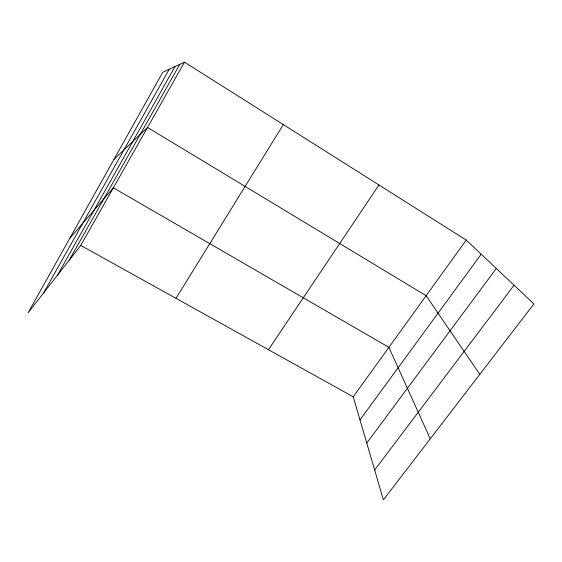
<?xml version="1.0" encoding="UTF-8"?>
<svg xmlns="http://www.w3.org/2000/svg" width="562" height="562" viewBox="0 0 562 562"><rect width="100%" height="100%" fill="white"/><g stroke="black" fill="none" stroke-linecap="round" stroke-linejoin="round"><path stroke-width="0.84" d="M43.611 292.907L169.232 69.274M57.443 275.218L174.972 66.597M69.182 260.206L179.784 64.349M80.752 245.418L184.469 62.164L466.235 240.1L533.9 303.951L383.375 499.836L353.231 396.814L80.752 245.418L28.1 312.746L162.72 72.315L184.469 62.164M175.976 298.324L283.332 124.595M268.46 349.719L378.95 184.982M353.231 396.814L466.235 240.1M359.989 419.905L481.177 254.2M366.768 443.074L496.295 268.467M374.657 470.043L514.061 285.229M69.723 238.407L113.348 187.82L388.904 347.351L430.26 438.824M114.016 159.299L147.518 127.455L426.129 295.717L479.808 374.341"/></g></svg>
